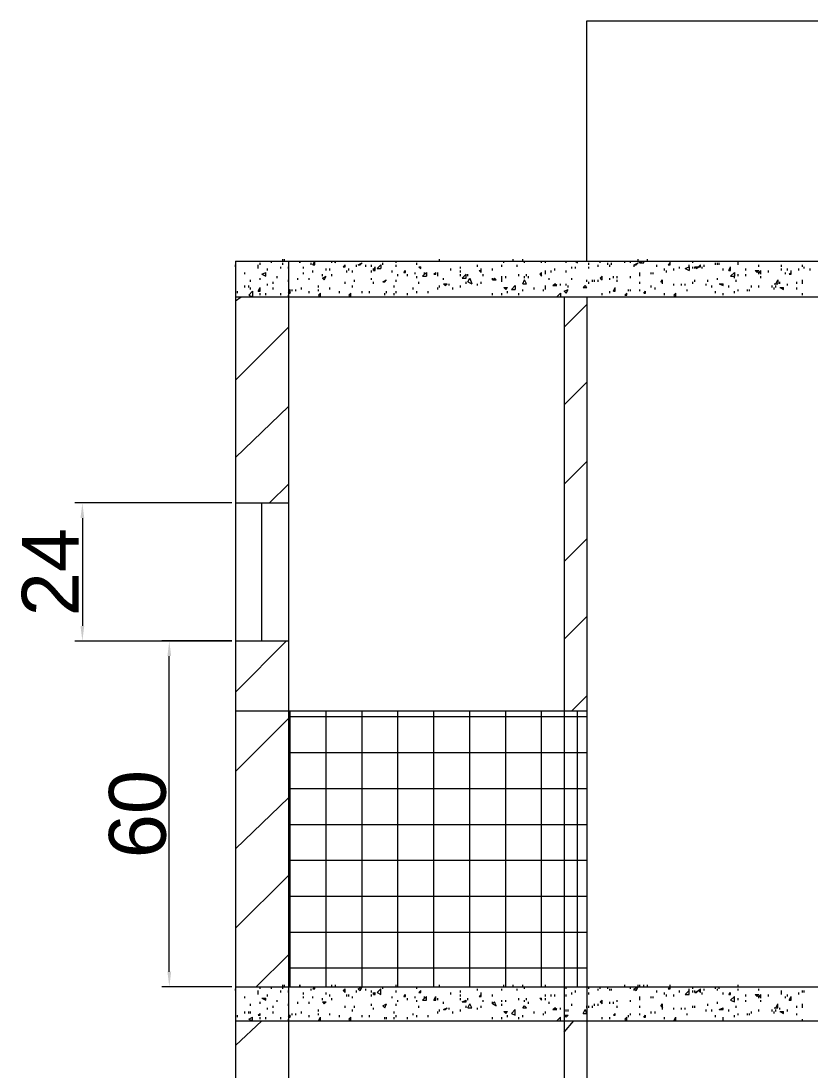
# Model space of a CAD drawing. Header units: millimetres. Extents: x 218.7 to 294.1, y -22.2 to 31.6.
# Drawn here: x 241.858 to 245.344, y 21.429 to 26.067 of the extents above; entities that cross this region are included whole.
import ezdxf

# ---------------------------------------------------------------- set-up
doc = ezdxf.new("R2010")
doc.units = ezdxf.units.MM
for name, color, linetype in [('PDF_Geometry', 7, 'Continuous'), ('PDF_Solid Fills', 1, 'Continuous'), ('PDF_Text', 7, 'Continuous')]:
    doc.layers.add(name, color=color, linetype=linetype)
doc.styles.add('PDF Arial', font='arial.ttf')

msp = doc.modelspace()

# ---------------------------------------------------------------- linework, layer by layer
at = {"layer": 'PDF_Geometry', "lineweight": 9}
for points in [[(244.3587, 26.0672), (251.2389, 26.0672)], [(244.3587, 25.0067), (244.3587, 26.0672)], [(242.8056, 25.0067), (242.8056, 12.0229)], [(242.8056, 25.0067), (251.2389, 25.0067)], [(242.9643, 24.9984), (242.9643, 25.0067)], [(243.0144, 25.0067), (243.0144, 25.0151)], [(243.0144, 25.0067), (243.0227, 25.0067)], [(243.0227, 25.0067), (243.0227, 25.0151)], [(243.0394, 25.0067), (243.0394, 12.0229)], [(243.148, 24.99), (243.1563, 25.0067)], [(243.1563, 24.99), (243.1563, 25.0067)], [(243.2315, 24.9984), (243.2315, 25.0067)], [(243.2398, 25.0067), (243.2482, 24.9984)], [(243.2482, 24.9984), (243.2482, 25.0067)], [(243.5154, 24.9984), (243.5154, 25.0067)], [(243.7074, 25.0067), (243.7074, 25.0151)], [(243.9913, 24.9984), (243.9913, 25.0067)], [(244.033, 25.0067), (244.033, 25.0151)], [(244.0748, 25.0067), (244.0748, 25.0151)], [(244.0831, 24.9984), (244.0831, 25.0067)], [(244.1583, 24.9984), (244.1583, 25.0067)], [(244.175, 24.9984), (244.175, 25.0067)], [(244.2668, 24.9984), (244.2668, 25.0067)], [(244.3086, 25.0067), (244.3169, 24.9984), (244.3169, 25.0067)], [(244.4171, 24.9984), (244.4171, 25.0067)], [(244.5257, 24.9984), (244.5257, 25.0067)], [(244.5507, 24.9984), (244.5507, 25.0067)], [(244.5841, 25.0067), (244.5841, 25.0151)], [(244.5841, 25.0067), (244.5925, 24.9984)], [(244.5925, 24.9984), (244.5925, 25.0067)], [(244.5925, 24.9984), (244.6008, 25.0067)], [(244.6092, 24.9984), (244.6092, 25.0067)], [(244.6259, 25.0067), (244.6259, 25.0151)], [(244.7261, 24.9984), (244.7261, 25.0067)], [(244.8263, 24.9984), (244.8263, 25.0067)], [(245.0267, 24.9984), (245.0267, 25.0067)], [(242.8056, 24.9817), (242.8056, 24.99)], [(242.8474, 24.9483), (242.8474, 24.9566)], [(242.9058, 24.9817), (242.9058, 24.99)], [(242.9058, 24.9733), (242.9058, 24.9817)], [(242.9142, 24.99), (242.9142, 24.9984)], [(242.9225, 24.9483), (242.9392, 24.9566)], [(242.9225, 24.9483), (242.9392, 24.9399), (242.9392, 24.9566)], [(242.9476, 24.965), (242.9476, 24.9733)], [(243.006, 24.9733), (243.006, 24.9817)], [(243.0144, 24.99), (243.0144, 24.9984)], [(243.0394, 24.9733), (243.0394, 24.9817)], [(243.1062, 24.9733), (243.1062, 24.9817)], [(243.1062, 24.9483), (243.1062, 24.9566)], [(243.1396, 24.99), (243.1396, 24.9984)], [(243.148, 24.99), (243.1563, 24.99)], [(243.148, 24.9566), (243.148, 24.965)], [(243.2064, 24.965), (243.2064, 24.9733)], [(243.2231, 24.965), (243.2231, 24.9733)], [(243.2816, 24.9817), (243.2899, 24.99)], [(243.2816, 24.9817), (243.2899, 24.9817)], [(243.2899, 24.9817), (243.2899, 24.99)], [(243.2983, 24.9566), (243.2983, 24.965)], [(243.3066, 24.965), (243.3066, 24.9733)], [(243.3233, 24.9566), (243.3233, 24.965)], [(243.34, 24.9817), (243.34, 24.99)], [(243.3484, 24.99), (243.3651, 24.9984)], [(243.3484, 24.99), (243.3567, 24.99), (243.3651, 24.9984)], [(243.3818, 24.9817), (243.3818, 24.99)], [(243.4068, 24.9817), (243.4068, 24.99)], [(243.4068, 24.9566), (243.4068, 24.965)], [(243.4152, 24.965), (243.4235, 24.9817)], [(243.4152, 24.965), (243.4152, 24.9733)], [(243.4152, 24.965), (243.4235, 24.965)], [(243.4235, 24.965), (243.4235, 24.9817)], [(243.4319, 24.9733), (243.4486, 24.99), (243.4486, 24.9733)], [(243.4319, 24.9733), (243.4486, 24.9733)], [(243.4569, 24.99), (243.4569, 24.9984)], [(243.4987, 24.9566), (243.4987, 24.965)], [(243.5154, 24.9817), (243.5154, 24.99)], [(243.5488, 24.9566), (243.5571, 24.965)], [(243.5488, 24.9566), (243.5571, 24.9566)], [(243.5571, 24.9566), (243.5571, 24.965)], [(243.5989, 24.9483), (243.5989, 24.9566)], [(243.6072, 24.99), (243.6072, 24.9984)], [(243.6156, 24.9817), (243.6239, 24.9817)], [(243.6156, 24.9817), (243.6239, 24.9733), (243.6239, 24.9817)], [(243.6323, 24.9399), (243.649, 24.9566), (243.649, 24.9399)], [(243.6406, 24.9483), (243.6406, 24.9566)], [(243.6824, 24.9483), (243.6907, 24.9566)], [(243.6907, 24.9483), (243.6907, 24.9566)], [(243.6991, 24.9483), (243.6991, 24.9566)], [(243.7575, 24.965), (243.7575, 24.9733)], [(243.7993, 24.9733), (243.7993, 24.9817)], [(243.7993, 24.9566), (243.7993, 24.965)], [(243.8744, 24.9817), (243.8744, 24.99)], [(243.8828, 24.965), (243.8911, 24.965)], [(243.8828, 24.965), (243.8911, 24.9566), (243.8911, 24.965)], [(243.8911, 24.965), (243.8911, 24.9733)], [(243.9412, 24.965), (243.9412, 24.9733)], [(243.9829, 24.9817), (243.9829, 24.99)], [(244.0497, 24.9817), (244.0497, 24.99)], [(244.1499, 24.9483), (244.1583, 24.9566)], [(244.1499, 24.9483), (244.1583, 24.9399), (244.1583, 24.9566)], [(244.175, 24.9566), (244.175, 24.965)], [(244.175, 24.9483), (244.175, 24.9566)], [(244.2, 24.9566), (244.2, 24.965)], [(244.2167, 24.965), (244.2167, 24.9733)], [(244.2668, 24.9566), (244.2668, 24.965)], [(244.2919, 24.9733), (244.2919, 24.9817)], [(244.3086, 24.9733), (244.3086, 24.9817)], [(244.367, 24.99), (244.367, 24.9984)], [(244.367, 24.9733), (244.367, 24.9817)], [(244.4088, 24.9817), (244.4088, 24.99)], [(244.4505, 24.99), (244.4505, 24.9984)], [(244.4589, 24.9817), (244.4589, 24.99)], [(244.4672, 24.99), (244.4672, 24.9984)], [(244.5674, 24.99), (244.5841, 24.9984)], [(244.5674, 24.99), (244.5758, 24.99), (244.5841, 24.9984)], [(244.5674, 24.9817), (244.5674, 24.99)], [(244.5925, 24.9984), (244.6092, 24.9984)], [(244.5925, 24.9483), (244.5925, 24.9566)], [(244.6426, 24.9483), (244.6426, 24.9566)], [(244.6509, 24.9483), (244.6509, 24.9566)], [(244.6676, 24.9817), (244.6676, 24.99)], [(244.701, 24.965), (244.701, 24.9733)], [(244.7094, 24.9566), (244.7094, 24.965)], [(244.7177, 24.99), (244.7261, 24.9984)], [(244.7177, 24.99), (244.7261, 24.99)], [(244.7261, 24.99), (244.7261, 24.9984)], [(244.7428, 24.965), (244.7428, 24.9733)], [(244.7678, 24.9733), (244.7678, 24.9817)], [(244.7929, 24.9733), (244.8096, 24.9817), (244.8096, 24.965)], [(244.7929, 24.9733), (244.8096, 24.965)], [(244.8096, 24.9817), (244.8096, 24.99)], [(244.8263, 24.9733), (244.8263, 24.9817)], [(244.8346, 24.9817), (244.8513, 24.9817)], [(244.8346, 24.9817), (244.843, 24.9733), (244.8513, 24.9817)], [(244.8346, 24.9733), (244.8346, 24.9817)], [(244.8513, 24.9817), (244.8597, 24.99)], [(244.8513, 24.9817), (244.8597, 24.9817)], [(244.8597, 24.9817), (244.8597, 24.99)], [(244.868, 24.9733), (244.868, 24.9817)], [(244.8764, 24.9817), (244.8764, 24.99)], [(244.9265, 24.99), (244.9265, 24.9984)], [(244.9348, 24.99), (244.9348, 24.9984)], [(244.9432, 24.99), (244.9432, 24.9984)], [(244.9599, 24.965), (244.9599, 24.9733)], [(244.9849, 24.965), (244.9933, 24.9817)], [(244.9849, 24.965), (244.9933, 24.965)], [(244.9933, 24.965), (244.9933, 24.9817)], [(244.9933, 24.9399), (245.01, 24.9566), (245.01, 24.9399)], [(245.0267, 24.99), (245.0267, 24.9984)], [(245.0601, 24.965), (245.0601, 24.9733)], [(245.1018, 24.965), (245.1185, 24.965)], [(245.1018, 24.965), (245.1102, 24.9566), (245.1185, 24.965)], [(245.1185, 24.9817), (245.1185, 24.99)], [(245.1185, 24.9566), (245.1269, 24.965)], [(245.1185, 24.9566), (245.1269, 24.9566)], [(245.1185, 24.9483), (245.1185, 24.9566)], [(245.1269, 24.9566), (245.1269, 24.965)], [(245.1269, 24.9483), (245.1269, 24.9566)], [(245.1603, 24.9566), (245.1603, 24.965)], [(245.2187, 24.9817), (245.2187, 24.99)], [(245.2187, 24.965), (245.2187, 24.9733)], [(245.2354, 24.9483), (245.2354, 24.9566)], [(245.2438, 24.965), (245.2438, 24.9733)], [(245.2521, 24.9483), (245.2605, 24.9566)], [(245.2605, 24.9566), (245.2605, 24.965)], [(245.2605, 24.9483), (245.2605, 24.9566)], [(245.2939, 24.965), (245.2939, 24.9733)], [(245.3106, 24.9817), (245.3106, 24.99)], [(245.3189, 24.9733), (245.3189, 24.9817)], [(245.344, 24.965), (245.344, 24.9733)], [(242.8724, 24.9149), (242.8724, 24.9232)], [(242.9142, 24.9232), (242.9142, 24.9316)], [(242.9726, 24.9065), (242.9726, 24.9149)], [(242.9893, 24.9316), (242.9893, 24.9399)], [(243.0394, 24.9149), (243.0394, 24.9232)], [(243.0812, 24.9232), (243.0812, 24.9316)], [(243.1313, 24.9232), (243.1313, 24.9316)], [(243.1897, 24.9399), (243.1897, 24.9483)], [(243.1897, 24.9316), (243.2064, 24.9399)], [(243.1897, 24.9316), (243.1981, 24.9232), (243.2064, 24.9399)], [(243.2315, 24.9399), (243.2315, 24.9483)], [(243.2899, 24.9065), (243.2899, 24.9149)], [(243.3317, 24.9149), (243.3317, 24.9232)], [(243.4068, 24.9232), (243.4068, 24.9316)], [(243.4152, 24.9065), (243.4152, 24.9149)], [(243.4569, 24.9149), (243.4736, 24.9232)], [(243.4569, 24.9149), (243.4653, 24.9149), (243.4736, 24.9232)], [(243.5154, 24.9149), (243.5154, 24.9232)], [(243.5237, 24.9399), (243.5237, 24.9483)], [(243.5655, 24.9399), (243.5655, 24.9483)], [(243.6072, 24.9316), (243.6072, 24.9399)], [(243.6156, 24.9065), (243.6156, 24.9149)], [(243.6323, 24.9399), (243.649, 24.9399)], [(243.6824, 24.9483), (243.6907, 24.9483)], [(243.6991, 24.9399), (243.6991, 24.9483)], [(243.7241, 24.9232), (243.7241, 24.9316)], [(243.7993, 24.9399), (243.7993, 24.9483)], [(243.8076, 24.9316), (243.8243, 24.9483)], [(243.8076, 24.9316), (243.8243, 24.9316)], [(243.8243, 24.9316), (243.8243, 24.9483)], [(243.8243, 24.9065), (243.8243, 24.9149)], [(243.8327, 24.9399), (243.8327, 24.9483)], [(243.8327, 24.9149), (243.841, 24.9316), (243.8494, 24.9065)], [(243.8327, 24.9149), (243.8494, 24.9065)], [(243.8911, 24.9065), (243.8911, 24.9149)], [(243.8994, 24.9399), (243.8994, 24.9483)], [(243.9412, 24.9232), (243.9495, 24.9316)], [(243.9412, 24.9232), (243.9412, 24.9316)], [(243.9412, 24.9232), (243.9579, 24.9232)], [(243.9579, 24.9232), (243.9495, 24.9316)], [(243.9829, 24.9316), (243.9829, 24.9399)], [(243.9829, 24.9232), (243.9829, 24.9316)], [(243.9829, 24.9149), (243.9829, 24.9232)], [(243.9996, 24.9316), (243.9996, 24.9399)], [(244.0581, 24.9399), (244.0581, 24.9483)], [(244.0748, 24.9065), (244.0831, 24.9232)], [(244.0831, 24.9316), (244.0831, 24.9399)], [(244.0915, 24.9065), (244.0831, 24.9232)], [(244.0915, 24.9399), (244.0915, 24.9483)], [(244.0998, 24.9316), (244.0998, 24.9399)], [(244.1917, 24.9232), (244.1917, 24.9316)], [(244.2919, 24.9232), (244.2919, 24.9316)], [(244.3587, 24.9149), (244.3587, 24.9232)], [(244.367, 24.9065), (244.367, 24.9149)], [(244.3837, 24.9149), (244.3837, 24.9232)], [(244.3921, 24.9149), (244.3921, 24.9232)], [(244.4088, 24.9149), (244.4088, 24.9232)], [(244.4171, 24.9316), (244.4255, 24.9399)], [(244.4171, 24.9316), (244.4255, 24.9232), (244.4255, 24.9399)], [(244.4589, 24.9232), (244.4589, 24.9316)], [(244.4756, 24.9316), (244.4756, 24.9399)], [(244.4923, 24.9316), (244.4923, 24.9399)], [(244.4923, 24.9149), (244.4923, 24.9232)], [(244.5507, 24.9316), (244.5507, 24.9399)], [(244.5925, 24.9399), (244.5925, 24.9483)], [(244.5925, 24.9065), (244.5925, 24.9149)], [(244.6843, 24.9149), (244.6927, 24.9232)], [(244.6843, 24.9149), (244.6927, 24.9149), (244.6927, 24.9232)], [(244.6927, 24.9065), (244.6927, 24.9149)], [(244.8263, 24.9065), (244.8263, 24.9149)], [(244.8346, 24.9149), (244.8346, 24.9232)], [(244.8931, 24.9149), (244.8931, 24.9232)], [(244.9348, 24.9232), (244.9348, 24.9316)], [(244.9933, 24.9399), (245.01, 24.9399)], [(245.01, 24.9316), (245.01, 24.9399)], [(245.0183, 24.9149), (245.0183, 24.9232)], [(245.0267, 24.9399), (245.0267, 24.9483)], [(245.0601, 24.9399), (245.0601, 24.9483)], [(245.1269, 24.9316), (245.1269, 24.9399)], [(245.1937, 24.9065), (245.202, 24.9232), (245.202, 24.9065)], [(245.2104, 24.9065), (245.2104, 24.9149)], [(245.2521, 24.9483), (245.2605, 24.9483)], [(245.2855, 24.9065), (245.2855, 24.9149)], [(245.3106, 24.9065), (245.3106, 24.9149), (245.3106, 24.9232)], [(242.814, 24.8648), (242.814, 24.8731)], [(242.8474, 24.8898), (242.8474, 24.8982)], [(242.8641, 24.8898), (242.8641, 24.8982)], [(242.8641, 24.8564), (242.8808, 24.8731), (242.8808, 24.8481)], [(242.8724, 24.8815), (242.8724, 24.8898)], [(242.9058, 24.8731), (242.9142, 24.8898)], [(242.9058, 24.8731), (242.9142, 24.8731)], [(242.9142, 24.8731), (242.9142, 24.8898)], [(242.9142, 24.8564), (242.9142, 24.8648)], [(242.9392, 24.8564), (242.9392, 24.8648)], [(242.9476, 24.8982), (242.9476, 24.9065)], [(242.9726, 24.8815), (242.9726, 24.8898)], [(243.006, 24.8564), (243.006, 24.8648)], [(243.0394, 24.8731), (243.0478, 24.8815)], [(243.0394, 24.8731), (243.0478, 24.8648), (243.0478, 24.8815)], [(243.0394, 24.8648), (243.0478, 24.8731)], [(243.0394, 24.8648), (243.0478, 24.8648)], [(243.0478, 24.8648), (243.0478, 24.8731)], [(243.0561, 24.8731), (243.0561, 24.8815)], [(243.0728, 24.8731), (243.0728, 24.8815)], [(243.0979, 24.8815), (243.0979, 24.8898)], [(243.1313, 24.8648), (243.1313, 24.8731)], [(243.173, 24.8898), (243.173, 24.8982)], [(243.173, 24.8731), (243.173, 24.8815)], [(243.173, 24.8564), (243.1814, 24.8648)], [(243.1814, 24.8481), (243.1814, 24.8648)], [(243.2231, 24.8815), (243.2231, 24.8898)], [(243.2649, 24.8648), (243.2649, 24.8731)], [(243.3066, 24.8564), (243.315, 24.8648)], [(243.3066, 24.8564), (243.315, 24.8481), (243.315, 24.8648)], [(243.3233, 24.8898), (243.3233, 24.8982)], [(243.3651, 24.8648), (243.3651, 24.8731)], [(243.3985, 24.8648), (243.3985, 24.8731)], [(243.4653, 24.8564), (243.4653, 24.8648)], [(243.4736, 24.8648), (243.4736, 24.8731)], [(243.507, 24.8898), (243.507, 24.8982)], [(243.507, 24.8564), (243.507, 24.8648)], [(243.5154, 24.8648), (243.5154, 24.8731)], [(243.5655, 24.8564), (243.5655, 24.8648)], [(243.5905, 24.8815), (243.5905, 24.8898)], [(243.6072, 24.8648), (243.6072, 24.8731)], [(243.6573, 24.8648), (243.6573, 24.8731)], [(243.6991, 24.8815), (243.6991, 24.8898)], [(243.7074, 24.8898), (243.7074, 24.8982)], [(243.7241, 24.9065), (243.7408, 24.9065)], [(243.7241, 24.9065), (243.7325, 24.8982), (243.7408, 24.9065)], [(243.7492, 24.8982), (243.7492, 24.9065)], [(243.7659, 24.8815), (243.7659, 24.8898)], [(243.7993, 24.8898), (243.7993, 24.8982)], [(243.8744, 24.8982), (243.8744, 24.9065)], [(243.9412, 24.8564), (243.9412, 24.8648)], [(243.9829, 24.8564), (243.9829, 24.8648)], [(243.9913, 24.8898), (244.008, 24.8898)], [(243.9913, 24.8898), (243.9996, 24.8815), (244.008, 24.8898)], [(244.008, 24.8648), (244.008, 24.8731)], [(244.0247, 24.8815), (244.0414, 24.8982), (244.0414, 24.8815)], [(244.0247, 24.8815), (244.0414, 24.8815)], [(244.0581, 24.8564), (244.0581, 24.8648)], [(244.0748, 24.9065), (244.0915, 24.9065)], [(244.0748, 24.8731), (244.0748, 24.8815)], [(244.1249, 24.8815), (244.1249, 24.8898)], [(244.1666, 24.8731), (244.1666, 24.8815)], [(244.175, 24.8898), (244.175, 24.8982)], [(244.175, 24.8815), (244.175, 24.8898)], [(244.2084, 24.8982), (244.2167, 24.9065)], [(244.2084, 24.8982), (244.2251, 24.8982)], [(244.2251, 24.8982), (244.2167, 24.9065)], [(244.2251, 24.8481), (244.2418, 24.8648), (244.2418, 24.8481)], [(244.2418, 24.8982), (244.2418, 24.9065)], [(244.2585, 24.8731), (244.2752, 24.8815)], [(244.2585, 24.8731), (244.2668, 24.8648), (244.2752, 24.8815)], [(244.2668, 24.8982), (244.2668, 24.9065)], [(244.2752, 24.8898), (244.2752, 24.8982)], [(244.342, 24.8898), (244.3503, 24.8982)], [(244.342, 24.8898), (244.3587, 24.8898)], [(244.3587, 24.8898), (244.3503, 24.8982)], [(244.4255, 24.8564), (244.4255, 24.8648)], [(244.4589, 24.8648), (244.4589, 24.8731)], [(244.4756, 24.8731), (244.4839, 24.8898)], [(244.4756, 24.8731), (244.4839, 24.8731)], [(244.4839, 24.8731), (244.4839, 24.8898)], [(244.5257, 24.8564), (244.534, 24.8648)], [(244.5257, 24.8564), (244.534, 24.8564), (244.534, 24.8648)], [(244.5424, 24.8731), (244.5424, 24.8815)], [(244.5507, 24.8731), (244.5507, 24.8815)], [(244.5925, 24.8731), (244.5925, 24.8815)], [(244.6092, 24.8648), (244.6175, 24.8731)], [(244.6092, 24.8648), (244.6175, 24.8648)], [(244.6175, 24.8648), (244.6175, 24.8731)], [(244.6426, 24.8898), (244.6426, 24.8982)], [(244.6593, 24.8815), (244.6593, 24.8898)], [(244.701, 24.8564), (244.701, 24.8648)], [(244.7428, 24.8982), (244.7428, 24.9065)], [(244.7428, 24.8564), (244.7511, 24.8648)], [(244.7511, 24.8481), (244.7511, 24.8648)], [(244.7762, 24.8982), (244.7762, 24.9065)], [(244.7929, 24.8982), (244.7929, 24.9065)], [(244.8012, 24.8731), (244.8012, 24.8815)], [(244.8847, 24.8982), (244.8847, 24.9065)], [(244.9098, 24.8898), (244.9098, 24.8982)], [(244.9265, 24.8648), (244.9265, 24.8731)], [(244.9432, 24.9065), (244.9599, 24.9065)], [(244.9432, 24.9065), (244.9599, 24.8982), (244.9599, 24.9065)], [(244.9599, 24.8564), (244.9599, 24.8648)], [(244.9599, 24.8564), (244.9599, 24.8648)], [(244.9849, 24.8898), (244.9849, 24.8982)], [(245.01, 24.8648), (245.01, 24.8731)], [(245.0267, 24.8731), (245.0267, 24.8815)], [(245.0684, 24.8731), (245.0684, 24.8815)], [(245.0768, 24.8731), (245.0768, 24.8815)], [(245.0851, 24.8898), (245.0851, 24.8982)], [(245.1185, 24.8898), (245.1185, 24.8982)], [(245.177, 24.8898), (245.177, 24.8982)], [(245.1853, 24.9065), (245.202, 24.9065)], [(245.1853, 24.8815), (245.1853, 24.8898)], [(245.1937, 24.8898), (245.1937, 24.8982)], [(245.2104, 24.8898), (245.2271, 24.8898)], [(245.2104, 24.8898), (245.2271, 24.8815), (245.2271, 24.8898)], [(245.2438, 24.8982), (245.2438, 24.9065)], [(245.2855, 24.8815), (245.2855, 24.8898)], [(245.3106, 24.8564), (245.3106, 24.8648)], [(242.8056, 24.8481), (251.2389, 24.8481)], [(242.8056, 24.8314), (242.8307, 24.8481)], [(242.8641, 24.8564), (242.8808, 24.8481)], [(243.0394, 24.8481), (243.0394, 24.8564)], [(243.173, 24.8564), (243.1814, 24.8481)], [(244.2585, 24.8481), (244.2585, 15.4046)], [(244.3587, 24.8481), (244.3587, 15.4046)], [(244.7428, 24.8564), (244.7511, 24.8481)], [(244.2585, 24.7145), (244.3587, 24.8147)], [(242.8056, 24.4807), (243.0394, 24.7145)], [(244.2585, 24.3722), (244.3587, 24.4724)], [(242.8056, 24.1384), (243.0394, 24.3638)], [(244.2585, 24.0215), (244.3587, 24.1217)], [(242.9559, 23.938), (243.0394, 24.0215)], [(242.7889, 23.938), (242.0959, 23.938)], [(242.8056, 23.938), (243.0394, 23.938)], [(242.9225, 23.3284), (242.9225, 23.938)], [(242.1293, 23.8712), (242.1293, 23.3952)], [(244.2585, 23.6791), (244.3587, 23.7793)], [(244.2585, 23.3368), (244.3587, 23.437)], [(242.0959, 23.3284), (242.7889, 23.3284), (242.48, 23.3284)], [(242.8056, 23.103), (243.0311, 23.3285)], [(242.8056, 23.3284), (243.0394, 23.3284)], [(242.5134, 21.8673), (242.5134, 23.2617)], [(244.2919, 23.0195), (244.3587, 23.0863)], [(242.8056, 23.0195), (244.3587, 23.0195)], [(243.0478, 21.8005), (243.0478, 23.0195)], [(243.2064, 21.8005), (243.2064, 23.0195)], [(243.3651, 21.8005), (243.3651, 23.0195)], [(243.5237, 21.8005), (243.5237, 23.0195)], [(243.6824, 21.8005), (243.6824, 23.0195)], [(243.841, 21.8005), (243.841, 23.0195)], [(243.9996, 21.8005), (243.9996, 23.0195)], [(244.1583, 21.8005), (244.1583, 23.0195)], [(244.3169, 21.8005), (244.3169, 23.0195)], [(242.8056, 22.7523), (243.0394, 22.9861)], [(243.0394, 22.9945), (244.3587, 22.9945)], [(243.0394, 22.8358), (244.3587, 22.8358)], [(242.8056, 22.41), (243.0394, 22.6354)], [(243.0394, 22.6772), (244.3587, 22.6772)], [(243.0394, 22.5185), (244.3587, 22.5185)], [(243.0394, 22.3599), (244.3587, 22.3599)], [(242.8056, 22.0593), (243.0394, 22.2931)], [(243.0394, 22.2012), (244.3587, 22.2012)], [(243.0394, 22.0426), (244.3587, 22.0426)], [(242.8975, 21.8005), (243.0394, 21.9424)], [(243.0394, 21.884), (244.3587, 21.884)], [(242.7889, 21.8005), (242.48, 21.8005)], [(242.8056, 21.8005), (248.7339, 21.8005)], [(242.8056, 21.8005), (248.7339, 21.8005)], [(242.9142, 21.7921), (242.9142, 21.8005)], [(242.9643, 21.7921), (242.9643, 21.8005)], [(243.0144, 21.8005), (243.0144, 21.8088)], [(243.0144, 21.8005), (243.0227, 21.8005), (243.0227, 21.8088)], [(243.0144, 21.7921), (243.0144, 21.8005)], [(243.148, 21.7921), (243.1563, 21.8005)], [(243.148, 21.7921), (243.1563, 21.7921), (243.1563, 21.8005)], [(243.2315, 21.8005), (243.2315, 21.8088)], [(243.2398, 21.8005), (243.2482, 21.8005), (243.2482, 21.8088)], [(243.3484, 21.7921), (243.3651, 21.8005)], [(243.3484, 21.7921), (243.3567, 21.7838), (243.3651, 21.8005)], [(243.4569, 21.7921), (243.4569, 21.8005)], [(243.5154, 21.8005), (243.5154, 21.8088)], [(243.6072, 21.7921), (243.6072, 21.8005)], [(243.7074, 21.8005), (243.7074, 21.8088)], [(243.9913, 21.8005), (243.9913, 21.8088)], [(244.033, 21.8005), (244.033, 21.8088)], [(244.0748, 21.8005), (244.0748, 21.8088)], [(244.0831, 21.7921), (244.0831, 21.8005)], [(244.1583, 21.8005), (244.1583, 21.8088)], [(244.175, 21.8005), (244.175, 21.8088)], [(244.2668, 21.7921), (244.2668, 21.8005)], [(244.3086, 21.8005), (244.3169, 21.8005), (244.3169, 21.8088)], [(244.367, 21.7921), (244.367, 21.8005)], [(244.4171, 21.7921), (244.4171, 21.8005)], [(244.4505, 21.7921), (244.4505, 21.8005)], [(244.5257, 21.8005), (244.5257, 21.8088)], [(244.5507, 21.7921), (244.5507, 21.8005)], [(244.5674, 21.7921), (244.5841, 21.8005)], [(244.5674, 21.7921), (244.5758, 21.7838), (244.5841, 21.8005)], [(244.5841, 21.8005), (244.5841, 21.8088)], [(244.5841, 21.8005), (244.5925, 21.8005), (244.5925, 21.8088)], [(244.5925, 21.8005), (244.6092, 21.8005), (244.6092, 21.8088)], [(244.5925, 21.8005), (244.6008, 21.8005)], [(244.6259, 21.8005), (244.6259, 21.8088)], [(244.7177, 21.7921), (244.7261, 21.8005)], [(244.7177, 21.7921), (244.7261, 21.7921), (244.7261, 21.8005)], [(244.7261, 21.8005), (244.7261, 21.8088)], [(244.8263, 21.7921), (244.8263, 21.8005)], [(244.9265, 21.7921), (244.9265, 21.8005)], [(244.9432, 21.7921), (244.9432, 21.8005)], [(245.0267, 21.8005), (245.0267, 21.8088)], [(242.8056, 21.7838), (242.8056, 21.7921)], [(242.8474, 21.7504), (242.8474, 21.7587)], [(242.9058, 21.7671), (242.9058, 21.7754), (242.9058, 21.7838)], [(242.9476, 21.7587), (242.9476, 21.7671)], [(243.006, 21.7754), (243.006, 21.7838)], [(243.0394, 21.7754), (243.0394, 21.7838)], [(243.1062, 21.7671), (243.1062, 21.7754)], [(243.1062, 21.7504), (243.1062, 21.7587)], [(243.1396, 21.7838), (243.1396, 21.7921)], [(243.148, 21.7504), (243.148, 21.7587)], [(243.2064, 21.7671), (243.2064, 21.7754)], [(243.2231, 21.7587), (243.2231, 21.7671)], [(243.2816, 21.7838), (243.2899, 21.7921)], [(243.2816, 21.7838), (243.2899, 21.7754), (243.2899, 21.7921)], [(243.2983, 21.7587), (243.2983, 21.7671)], [(243.3066, 21.7587), (243.3066, 21.7671)], [(243.3233, 21.7504), (243.3233, 21.7587)], [(243.34, 21.7754), (243.34, 21.7838)], [(243.3818, 21.7838), (243.3818, 21.7921)], [(243.4068, 21.7754), (243.4068, 21.7838)], [(243.4068, 21.7587), (243.4068, 21.7671)], [(243.4152, 21.7671), (243.4235, 21.7754)], [(243.4152, 21.7671), (243.4235, 21.7671), (243.4235, 21.7754)], [(243.4152, 21.7671), (243.4152, 21.7754)], [(243.4319, 21.7754), (243.4486, 21.7921)], [(243.4319, 21.7754), (243.4486, 21.7671), (243.4486, 21.7921)], [(243.4987, 21.7504), (243.4987, 21.7587)], [(243.5154, 21.7754), (243.5154, 21.7838)], [(243.5488, 21.7587), (243.5571, 21.7671)], [(243.5488, 21.7587), (243.5571, 21.7587), (243.5571, 21.7671)], [(243.5989, 21.7504), (243.5989, 21.7587)], [(243.6156, 21.7754), (243.6239, 21.7838)], [(243.6156, 21.7754), (243.6239, 21.7754), (243.6239, 21.7838)], [(243.6323, 21.742), (243.649, 21.7587)], [(243.6323, 21.742), (243.649, 21.742), (243.649, 21.7587)], [(243.6406, 21.7504), (243.6406, 21.7587)], [(243.6824, 21.742), (243.6907, 21.7587)], [(243.6824, 21.742), (243.6907, 21.742), (243.6907, 21.7587)], [(243.7575, 21.7671), (243.7575, 21.7754)], [(243.7993, 21.7754), (243.7993, 21.7838)], [(243.7993, 21.7587), (243.7993, 21.7671)], [(243.8744, 21.7838), (243.8744, 21.7921)], [(243.8828, 21.7587), (243.8911, 21.7671)], [(243.8828, 21.7587), (243.8911, 21.7587), (243.8911, 21.7671)], [(243.8911, 21.7671), (243.8911, 21.7754)], [(243.9412, 21.7587), (243.9412, 21.7671)], [(243.9829, 21.7838), (243.9829, 21.7921)], [(244.0497, 21.7838), (244.0497, 21.7921)], [(244.175, 21.7587), (244.175, 21.7671)], [(244.2, 21.7587), (244.2, 21.7671)], [(244.2167, 21.7587), (244.2167, 21.7671)], [(244.2668, 21.7587), (244.2668, 21.7671)], [(244.2919, 21.7671), (244.2919, 21.7754)], [(244.3086, 21.7754), (244.3086, 21.7838)], [(244.367, 21.7671), (244.367, 21.7754)], [(244.4088, 21.7838), (244.4088, 21.7921)], [(244.4589, 21.7838), (244.4589, 21.7921)], [(244.4672, 21.7838), (244.4672, 21.7921)], [(244.5674, 21.7838), (244.5674, 21.7921)], [(244.5925, 21.742), (244.5925, 21.7504), (244.5925, 21.7587)], [(244.6426, 21.7504), (244.6426, 21.7587)], [(244.6509, 21.7504), (244.6509, 21.7587)], [(244.6676, 21.7754), (244.6676, 21.7838)], [(244.701, 21.7671), (244.701, 21.7754)], [(244.7094, 21.7587), (244.7094, 21.7671)], [(244.7428, 21.7587), (244.7428, 21.7671)], [(244.7678, 21.7754), (244.7678, 21.7838)], [(244.7929, 21.7671), (244.8096, 21.7838)], [(244.7929, 21.7671), (244.8096, 21.7671), (244.8096, 21.7838)], [(244.8096, 21.7838), (244.8096, 21.7921)], [(244.8263, 21.7754), (244.8263, 21.7838)], [(244.8346, 21.7754), (244.8513, 21.7838)], [(244.8346, 21.7754), (244.843, 21.7754), (244.8513, 21.7838)], [(244.8346, 21.7754), (244.8346, 21.7838)], [(244.8513, 21.7838), (244.8597, 21.7921)], [(244.8513, 21.7838), (244.8597, 21.7754), (244.8597, 21.7921)], [(244.868, 21.7671), (244.868, 21.7754)], [(244.8764, 21.7838), (244.8764, 21.7921)], [(244.9348, 21.7838), (244.9348, 21.7921)], [(244.9599, 21.7671), (244.9599, 21.7754)], [(244.9849, 21.7671), (244.9933, 21.7754)], [(244.9849, 21.7671), (244.9933, 21.7671), (244.9933, 21.7754)], [(244.9933, 21.742), (245.01, 21.7587)], [(244.9933, 21.742), (245.01, 21.7337), (245.01, 21.7587)], [(245.0267, 21.7838), (245.0267, 21.7921)], [(245.0601, 21.7587), (245.0601, 21.7671)], [(245.1018, 21.7671), (245.1185, 21.7671)], [(245.1018, 21.7671), (245.1102, 21.7587), (245.1185, 21.7671)], [(245.1185, 21.7838), (245.1185, 21.7921)], [(245.1185, 21.7587), (245.1269, 21.7671)], [(245.1185, 21.7587), (245.1269, 21.7587), (245.1269, 21.7671)], [(245.1185, 21.7504), (245.1185, 21.7587)], [(245.1269, 21.7504), (245.1269, 21.7587)], [(245.1603, 21.7587), (245.1603, 21.7671)], [(245.2187, 21.7754), (245.2187, 21.7838)], [(245.2187, 21.7671), (245.2187, 21.7754)], [(245.2354, 21.7504), (245.2354, 21.7587)], [(245.2438, 21.7587), (245.2438, 21.7671)], [(245.2521, 21.742), (245.2605, 21.7587)], [(245.2521, 21.742), (245.2605, 21.742), (245.2605, 21.7587)], [(245.2605, 21.7504), (245.2605, 21.7587)], [(245.2939, 21.7671), (245.2939, 21.7754)], [(245.3106, 21.7754), (245.3106, 21.7838)], [(245.3189, 21.7754), (245.3189, 21.7838)], [(242.8724, 21.717), (242.8724, 21.7253)], [(242.9142, 21.7253), (242.9142, 21.7337)], [(242.9225, 21.7504), (242.9392, 21.7504)], [(242.9225, 21.7504), (242.9392, 21.742), (242.9392, 21.7504)], [(242.9476, 21.7003), (242.9476, 21.7086)], [(242.9726, 21.7086), (242.9726, 21.717)], [(242.9893, 21.7337), (242.9893, 21.742)], [(243.0394, 21.717), (243.0394, 21.7253)], [(243.0812, 21.7253), (243.0812, 21.7337)], [(243.1313, 21.7253), (243.1313, 21.7337)], [(243.1897, 21.742), (243.1897, 21.7504)], [(243.1897, 21.7337), (243.2064, 21.7337)], [(243.1897, 21.7337), (243.1981, 21.7253), (243.2064, 21.7337)], [(243.2315, 21.742), (243.2315, 21.7504)], [(243.2899, 21.7086), (243.2899, 21.717)], [(243.3317, 21.7086), (243.3317, 21.717)], [(243.4068, 21.717), (243.4068, 21.7253)], [(243.4152, 21.7003), (243.4152, 21.7086)], [(243.4569, 21.717), (243.4736, 21.7253)], [(243.4569, 21.717), (243.4653, 21.7086), (243.4736, 21.7253)], [(243.5154, 21.717), (243.5154, 21.7253)], [(243.5237, 21.7337), (243.5237, 21.742)], [(243.5655, 21.742), (243.5655, 21.7504)], [(243.6072, 21.7337), (243.6072, 21.742)], [(243.6156, 21.7086), (243.6156, 21.717)], [(243.6991, 21.742), (243.6991, 21.7504)], [(243.6991, 21.742), (243.6991, 21.7504)], [(243.7241, 21.7253), (243.7241, 21.7337)], [(243.7241, 21.7003), (243.7408, 21.7086)], [(243.7241, 21.7003), (243.7325, 21.7003), (243.7408, 21.7086)], [(243.7492, 21.7003), (243.7492, 21.7086)], [(243.7993, 21.742), (243.7993, 21.7504)], [(243.8076, 21.7337), (243.8243, 21.742)], [(243.8076, 21.7337), (243.8243, 21.7337), (243.8243, 21.742)], [(243.8243, 21.7086), (243.8243, 21.717)], [(243.8327, 21.742), (243.8327, 21.7504)], [(243.8327, 21.7086), (243.841, 21.7253)], [(243.8327, 21.7086), (243.8494, 21.7086), (243.841, 21.7253)], [(243.8744, 21.7003), (243.8744, 21.7086)], [(243.8911, 21.7086), (243.8911, 21.717)], [(243.8994, 21.7337), (243.8994, 21.742)], [(243.9412, 21.7253), (243.9495, 21.7337)], [(243.9412, 21.7253), (243.9579, 21.717), (243.9495, 21.7337)], [(243.9412, 21.7253), (243.9412, 21.7337)], [(243.9829, 21.7337), (243.9829, 21.742)], [(243.9829, 21.717), (243.9829, 21.7253)], [(243.9829, 21.717), (243.9829, 21.7253)], [(243.9996, 21.7337), (243.9996, 21.742)], [(244.0581, 21.742), (244.0581, 21.7504)], [(244.0748, 21.7086), (244.0831, 21.717)], [(244.0748, 21.7086), (244.0915, 21.7086), (244.0831, 21.717)], [(244.0831, 21.7337), (244.0831, 21.742)], [(244.0915, 21.742), (244.0915, 21.7504)], [(244.0998, 21.7253), (244.0998, 21.7337)], [(244.1499, 21.7504), (244.1583, 21.7504)], [(244.1499, 21.7504), (244.1583, 21.742), (244.1583, 21.7504)], [(244.175, 21.742), (244.175, 21.7504)], [(244.1917, 21.7253), (244.1917, 21.7337)], [(244.2084, 21.7003), (244.2167, 21.7086)], [(244.2084, 21.7003), (244.2251, 21.7003), (244.2167, 21.7086)], [(244.2418, 21.7003), (244.2418, 21.7086)], [(244.2919, 21.717), (244.2919, 21.7253)], [(244.3587, 21.7086), (244.3587, 21.717)], [(244.367, 21.7086), (244.367, 21.717)], [(244.3837, 21.7086), (244.3837, 21.717)], [(244.3921, 21.717), (244.3921, 21.7253)], [(244.4088, 21.717), (244.4088, 21.7253)], [(244.4171, 21.7337), (244.4255, 21.742)], [(244.4171, 21.7337), (244.4255, 21.7253), (244.4255, 21.742)], [(244.4589, 21.7253), (244.4589, 21.7337)], [(244.4756, 21.7253), (244.4756, 21.7337)], [(244.4923, 21.7337), (244.4923, 21.742)], [(244.4923, 21.7086), (244.4923, 21.717)], [(244.5507, 21.7337), (244.5507, 21.742)], [(244.5925, 21.7086), (244.5925, 21.717)], [(244.6843, 21.717), (244.6927, 21.7253)], [(244.6843, 21.717), (244.6927, 21.7086), (244.6927, 21.7253)], [(244.6927, 21.7003), (244.6927, 21.7086)], [(244.7428, 21.7003), (244.7428, 21.7086)], [(244.7762, 21.7003), (244.7762, 21.7086)], [(244.7929, 21.7003), (244.7929, 21.7086)], [(244.8263, 21.7086), (244.8263, 21.717)], [(244.8346, 21.7086), (244.8346, 21.717)], [(244.8931, 21.717), (244.8931, 21.7253)], [(244.9348, 21.7253), (244.9348, 21.7337)], [(244.9432, 21.7003), (244.9599, 21.7086)], [(244.9432, 21.7003), (244.9599, 21.7003), (244.9599, 21.7086)], [(245.01, 21.7337), (245.01, 21.742)], [(245.0183, 21.7086), (245.0183, 21.717)], [(245.0267, 21.742), (245.0267, 21.7504)], [(245.0601, 21.7337), (245.0601, 21.742)], [(245.1269, 21.7337), (245.1269, 21.742)], [(245.1853, 21.7086), (245.202, 21.7086), (245.202, 21.7253)], [(245.1937, 21.7086), (245.202, 21.7253)], [(245.2104, 21.7003), (245.2104, 21.7086)], [(245.2855, 21.7086), (245.2855, 21.717)], [(245.3106, 21.717), (245.3106, 21.7253)], [(245.3106, 21.7086), (245.3106, 21.717)], [(242.814, 21.6669), (242.814, 21.6752)], [(242.8474, 21.6836), (242.8474, 21.6919)], [(242.8641, 21.6836), (242.8641, 21.6919)], [(242.8641, 21.6585), (242.8808, 21.6669)], [(242.8641, 21.6585), (242.8808, 21.6502), (242.8808, 21.6669)], [(242.8724, 21.6836), (242.8724, 21.6919)], [(242.9058, 21.6752), (242.9142, 21.6836)], [(242.9058, 21.6752), (242.9142, 21.6752), (242.9142, 21.6836)], [(242.9142, 21.6585), (242.9142, 21.6669)], [(242.9392, 21.6585), (242.9392, 21.6669)], [(242.9726, 21.6836), (242.9726, 21.6919)], [(243.006, 21.6585), (243.006, 21.6669)], [(243.0394, 21.6669), (243.0478, 21.6752)], [(243.0394, 21.6669), (243.0478, 21.6669), (243.0478, 21.6752)], [(243.0394, 21.6752), (243.0478, 21.6752)], [(243.0394, 21.6752), (243.0478, 21.6669), (243.0478, 21.6752)], [(243.0561, 21.6752), (243.0561, 21.6836)], [(243.0728, 21.6752), (243.0728, 21.6836)], [(243.0979, 21.6836), (243.0979, 21.6919)], [(243.1313, 21.6669), (243.1313, 21.6752)], [(243.173, 21.6919), (243.173, 21.7003)], [(243.173, 21.6752), (243.173, 21.6836)], [(243.173, 21.6502), (243.1814, 21.6669)], [(243.173, 21.6502), (243.1814, 21.6502), (243.1814, 21.6669)], [(243.2231, 21.6752), (243.2231, 21.6836)], [(243.2649, 21.6669), (243.2649, 21.6752)], [(243.3066, 21.6585), (243.315, 21.6669)], [(243.3066, 21.6585), (243.315, 21.6502), (243.315, 21.6669)], [(243.3233, 21.6919), (243.3233, 21.7003)], [(243.3651, 21.6669), (243.3651, 21.6752)], [(243.3985, 21.6669), (243.3985, 21.6752)], [(243.4653, 21.6585), (243.4653, 21.6669)], [(243.4736, 21.6585), (243.4736, 21.6669)], [(243.507, 21.6836), (243.507, 21.6919)], [(243.507, 21.6585), (243.507, 21.6669)], [(243.5154, 21.6669), (243.5154, 21.6752)], [(243.5655, 21.6585), (243.5655, 21.6669)], [(243.5905, 21.6752), (243.5905, 21.6836)], [(243.6072, 21.6669), (243.6072, 21.6752)], [(243.6573, 21.6669), (243.6573, 21.6752)], [(243.6991, 21.6836), (243.6991, 21.6919)], [(243.7074, 21.6919), (243.7074, 21.7003)], [(243.7659, 21.6836), (243.7659, 21.6919)], [(243.7993, 21.6919), (243.7993, 21.7003)], [(243.9412, 21.6585), (243.9412, 21.6669)], [(243.9829, 21.6585), (243.9829, 21.6669)], [(243.9913, 21.6919), (244.008, 21.6919)], [(243.9913, 21.6919), (243.9996, 21.6836), (244.008, 21.6919)], [(244.008, 21.6669), (244.008, 21.6752)], [(244.0247, 21.6836), (244.0414, 21.7003)], [(244.0247, 21.6836), (244.0414, 21.6752), (244.0414, 21.7003)], [(244.0581, 21.6585), (244.0581, 21.6669)], [(244.0748, 21.6669), (244.0748, 21.6752)], [(244.1249, 21.6836), (244.1249, 21.6919)], [(244.1666, 21.6752), (244.1666, 21.6836)], [(244.175, 21.6836), (244.175, 21.6919)], [(244.175, 21.6836), (244.175, 21.6919)], [(244.2251, 21.6502), (244.2418, 21.6669)], [(244.2418, 21.6502), (244.2418, 21.6669)], [(244.2585, 21.6752), (244.2752, 21.6752)], [(244.2585, 21.6752), (244.2668, 21.6669), (244.2752, 21.6752)], [(244.2668, 21.6919), (244.2668, 21.7003)], [(244.2752, 21.6919), (244.2752, 21.7003)], [(244.342, 21.6836), (244.3503, 21.7003)], [(244.342, 21.6836), (244.3587, 21.6836), (244.3503, 21.7003)], [(244.4255, 21.6585), (244.4255, 21.6669)], [(244.4589, 21.6585), (244.4589, 21.6669)], [(244.4756, 21.6752), (244.4839, 21.6836)], [(244.4756, 21.6752), (244.4839, 21.6752), (244.4839, 21.6836)], [(244.5257, 21.6585), (244.534, 21.6669)], [(244.5257, 21.6585), (244.534, 21.6502), (244.534, 21.6669)], [(244.5424, 21.6669), (244.5424, 21.6752)], [(244.5507, 21.6752), (244.5507, 21.6836)], [(244.5925, 21.6752), (244.5925, 21.6836)], [(244.6092, 21.6669), (244.6175, 21.6752)], [(244.6092, 21.6669), (244.6175, 21.6669), (244.6175, 21.6752)], [(244.6426, 21.6836), (244.6426, 21.6919)], [(244.6593, 21.6836), (244.6593, 21.6919)], [(244.701, 21.6585), (244.701, 21.6669)], [(244.7428, 21.6502), (244.7511, 21.6669)], [(244.7428, 21.6502), (244.7511, 21.6502), (244.7511, 21.6669)], [(244.8012, 21.6752), (244.8012, 21.6836)], [(244.8847, 21.6919), (244.8847, 21.7003)], [(244.9098, 21.6919), (244.9098, 21.7003)], [(244.9265, 21.6669), (244.9265, 21.6752)], [(244.9599, 21.6502), (244.9599, 21.6585), (244.9599, 21.6669)], [(244.9849, 21.6919), (244.9849, 21.7003)], [(245.01, 21.6669), (245.01, 21.6752)], [(245.0267, 21.6752), (245.0267, 21.6836)], [(245.0684, 21.6752), (245.0684, 21.6836)], [(245.0768, 21.6752), (245.0768, 21.6836)], [(245.0851, 21.6836), (245.0851, 21.6919)], [(245.1185, 21.6919), (245.1185, 21.7003)], [(245.177, 21.6919), (245.177, 21.7003)], [(245.1853, 21.6836), (245.1853, 21.6919)], [(245.1937, 21.6919), (245.1937, 21.7003)], [(245.2104, 21.6919), (245.2271, 21.6919)], [(245.2104, 21.6919), (245.2271, 21.6836), (245.2271, 21.6919)], [(245.2438, 21.6919), (245.2438, 21.7003)], [(245.2855, 21.6752), (245.2855, 21.6836)], [(242.8056, 21.6502), (248.7339, 21.6502)], [(242.8056, 21.5416), (242.9225, 21.6502)], [(243.0394, 21.6502), (243.0394, 21.6585)], [(244.2585, 21.6001), (244.3002, 21.6502)], [(245.3106, 21.6502), (245.3106, 21.6585)]]:
    msp.add_lwpolyline(points, dxfattribs=at)
for points in [[(243.0895, 25.0067), (243.0895, 24.9984)], [(243.0895, 21.8088), (243.0895, 21.8005)]]:
    msp.add_lwpolyline(points, close=True, dxfattribs=at)
at = {"layer": 'PDF_Solid Fills', "color": 7, "lineweight": 9, "transparency": 33554559}
for points in [[(242.121, 23.8712), (242.1377, 23.8712), (242.1293, 23.938)], [(242.121, 23.3952), (242.1377, 23.3952), (242.1293, 23.3284)], [(242.505, 23.2617), (242.5217, 23.2617), (242.5134, 23.3284)], [(242.505, 21.8673), (242.5217, 21.8673), (242.5134, 21.8005)]]:
    msp.add_solid(points, dxfattribs=at)

# ---------------------------------------------------------------- texts
at = {"layer": 'PDF_Text', "lineweight": 9, "char_height": 0.25103, "attachment_point": 7, "rotation": 90, "style": 'PDF Arial'}
for s, insert in [('24', (242.1129, 23.4375)), ('60', (242.5013, 22.3687))]:
    msp.add_mtext(s, dxfattribs=dict(at, insert=insert))

doc.saveas('drawing.dxf')
